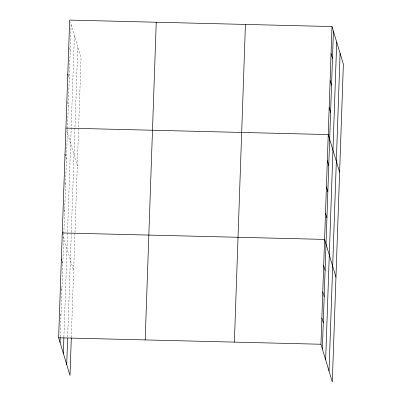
<?xml version="1.0" encoding="UTF-8"?>
<svg xmlns="http://www.w3.org/2000/svg" width="402" height="402" viewBox="0 0 402 402"><rect width="100%" height="100%" fill="white"/><g stroke="black" fill="none" stroke-linecap="round" stroke-linejoin="round"><path stroke-width="0.3" stroke-dasharray="2.01 1.51" d="M60.25 336.886L63.833 233.919M63.853 233.296L67.481 129.148M67.501 128.534L71.109 24.813M63.898 337.147L74.39 35.688M67.672 337.112L71.275 233.527M71.32 232.276L77.772 46.883M71.325 337.373L74.948 233.16M74.973 232.537L81.053 57.752L70.395 22.457M68.923 47.692L70.169 51.818M68.164 75.285L69.229 78.822M67.044 101.701L68.29 105.826M66.817 131.062L77.295 165.765M65.903 157.267L66.436 159.036M64.812 182.89L65.526 185.247M63.903 209.1L64.611 211.457M62.456 233.537L73.646 270.601M62.079 261.516L62.787 263.873M61.345 288.314L61.878 290.083M60.255 313.937L60.963 316.294"/><path stroke-width="0.6" d="M71.3 337.997L69.998 375.438L58.632 337.786L69.687 20.1L332.002 26.562L343.368 64.214L332.313 381.9L320.947 344.248L332.002 26.562M60.054 342.504L60.225 337.509M63.335 353.373L63.878 337.77M66.717 364.569L67.626 338.363M145.192 339.916L156.247 22.231M234.381 342.112L245.436 24.427M322.369 348.961L333.424 31.276M325.65 359.83L336.705 42.145M329.032 371.031L340.087 53.345M65.928 128.112L328.243 134.575L339.61 172.227M62.28 232.949L324.595 239.411L335.961 277.063M58.632 337.786L320.947 344.248M331.062 53.561L332.484 58.28M330.122 80.566L331.544 85.284M329.183 107.57L330.605 112.289M327.334 160.785L328.756 165.498M326.419 186.99L327.841 191.709M325.504 213.201L326.932 217.919M323.68 265.621L325.107 270.335M322.771 291.827L324.193 296.545M321.856 318.037L323.283 322.751M67.807 74.109L68.164 75.285M65.013 154.323L65.37 155.504M61.365 259.159L61.722 260.335"/></g></svg>
